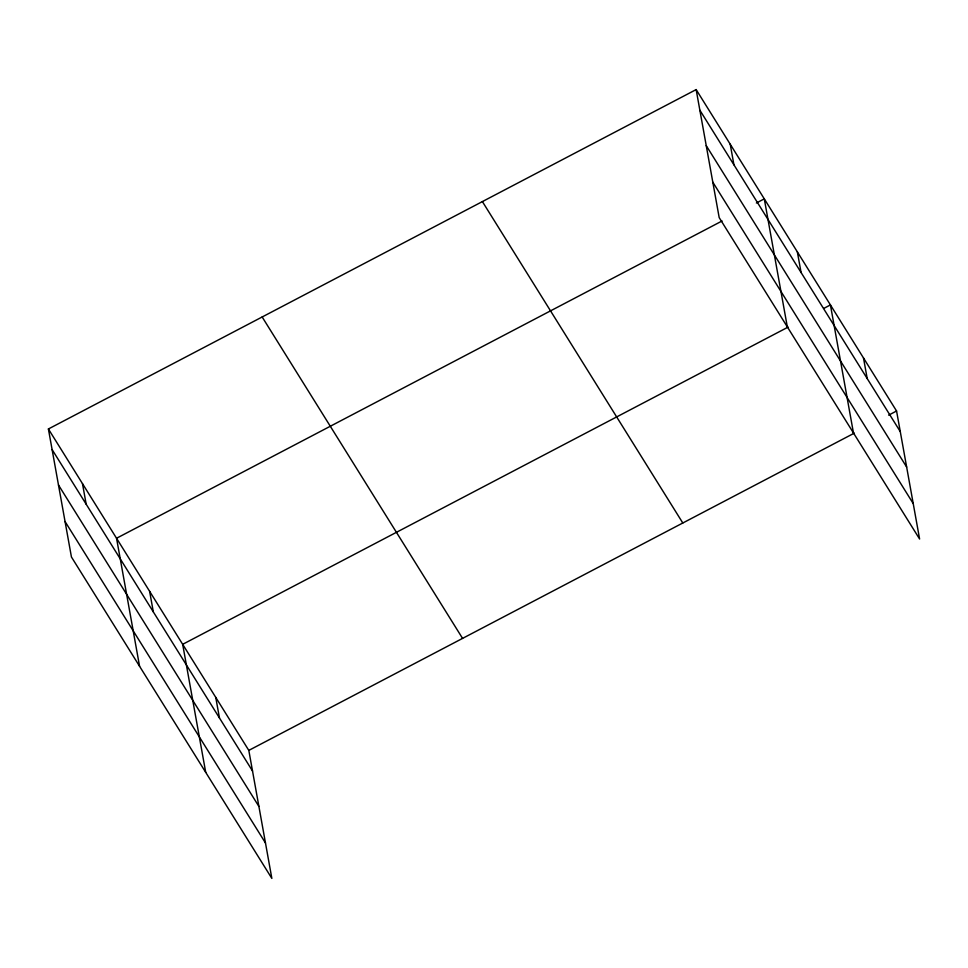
<?xml version="1.0" encoding="UTF-8"?>
<svg xmlns="http://www.w3.org/2000/svg" width="968" height="968" viewBox="0 0 968 968"><rect width="100%" height="100%" fill="white"/><g stroke="black" fill="none" stroke-linecap="round" stroke-linejoin="round"><path stroke-width="1.45" d="M48.4 428.981L248.812 750.394L271.851 878.412L71.438 556.999L48.4 428.981L696.149 89.588L896.562 411.001L919.6 539.019L719.188 217.606L696.149 89.588M722.067 220.982L116.547 538.256L139.573 666.286M756.371 203.014L764.284 198.863L787.323 326.894M788.206 327.051L182.674 644.325L205.712 772.355M823.828 308.393L830.423 304.932L853.461 432.95M248.812 750.394L854.345 433.119M888.648 415.151L896.562 411.001M699.852 110.183L900.276 431.607M706.229 145.636L906.653 467.048M712.799 182.153L913.223 503.578M482.391 201.586L682.803 522.998M262.159 316.972L462.571 638.396M52.103 449.575L252.527 771M58.491 485.029L258.904 806.441M65.062 521.546L265.474 842.971M863.492 357.966L867.207 378.573M797.354 251.898L801.068 272.504M730.223 144.22L733.925 164.826M215.743 697.359L219.458 717.966M149.617 591.291L153.319 611.897M82.474 483.613L86.176 504.219"/></g></svg>
